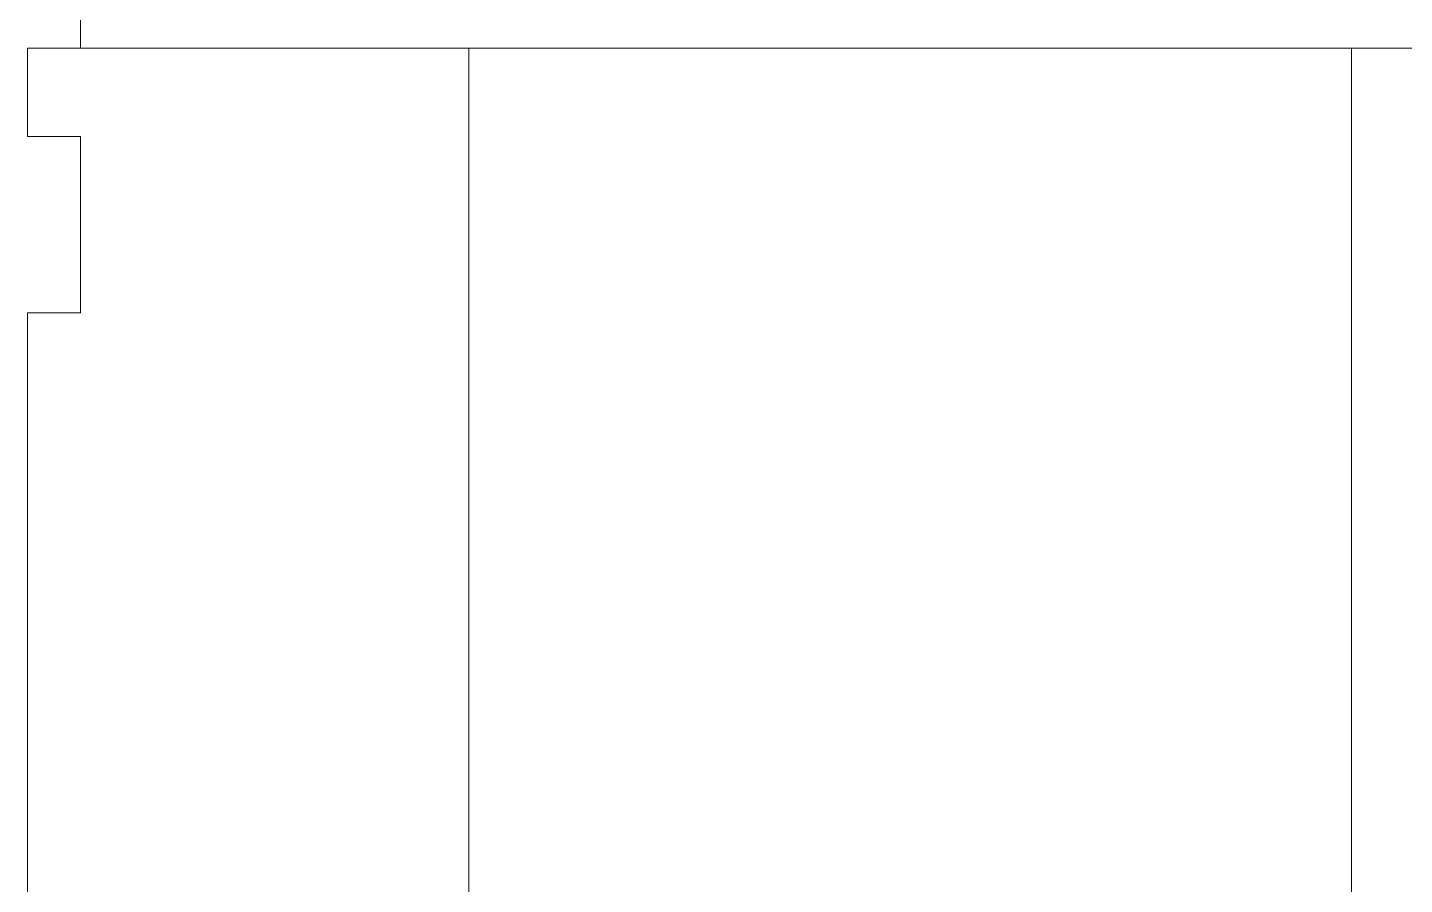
# Model space of a CAD drawing. Header units: millimetres. Extents: x 0 to 276, y 0 to 293.
# Drawn here: x 0 to 78, y 145.6 to 194.2 of the extents above; entities that cross this region are included whole.
import ezdxf

# ---------------------------------------------------------------- set-up
doc = ezdxf.new("R2010")
doc.units = ezdxf.units.MM

msp = doc.modelspace()

# ---------------------------------------------------------------- linework, layer by layer
at = {"color": 1, "linetype": 'Continuous', "lineweight": 0}
for p, q in [((3, 193), (3, 198)), ((0, 188), (0, 193)), ((0, 193), (3, 193)), ((0, 188), (0, 193)), ((0, 193), (3, 193)), ((0, 193), (3, 193)), ((0, 193), (3, 193)), ((3, 193), (273, 193)), ((25, 193), (25, 118)), ((75, 118), (75, 193)), ((3, 188), (0, 188)), ((3, 188), (0, 188)), ((3, 188), (0, 188)), ((3, 178), (3, 188)), ((3, 178), (3, 188)), ((0, 178), (0, 140)), ((0, 178), (3, 178)), ((0, 178), (3, 178)), ((0, 178), (3, 178)), ((0, 178), (3, 178))]:
    msp.add_line(p, q, dxfattribs=at)

doc.saveas('drawing.dxf')
